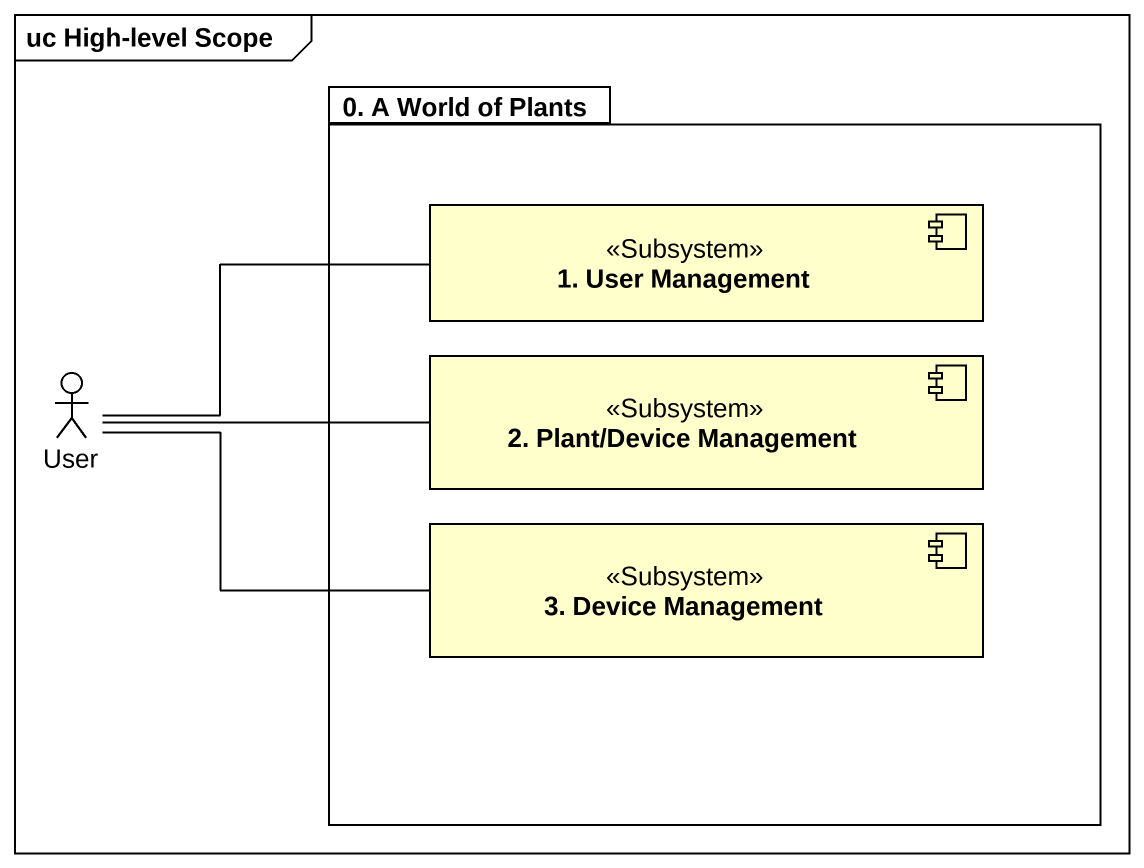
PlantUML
@startuml
mainframe uc High-level Scope
package "0. A World of Plants" as p0_A_World_of_Plants {
  component "1. User Management" as c1_User_Management <<Subsystem>>
  component "2. Plant/Device Management" as c2_Plant_Device_Management <<Subsystem>>
  component "3. Device Management" as c3_Device_Management <<Subsystem>>
}
actor User
User -right- c1_User_Management
User -right- c2_Plant_Device_Management
User -right- c3_Device_Management
@enduml
